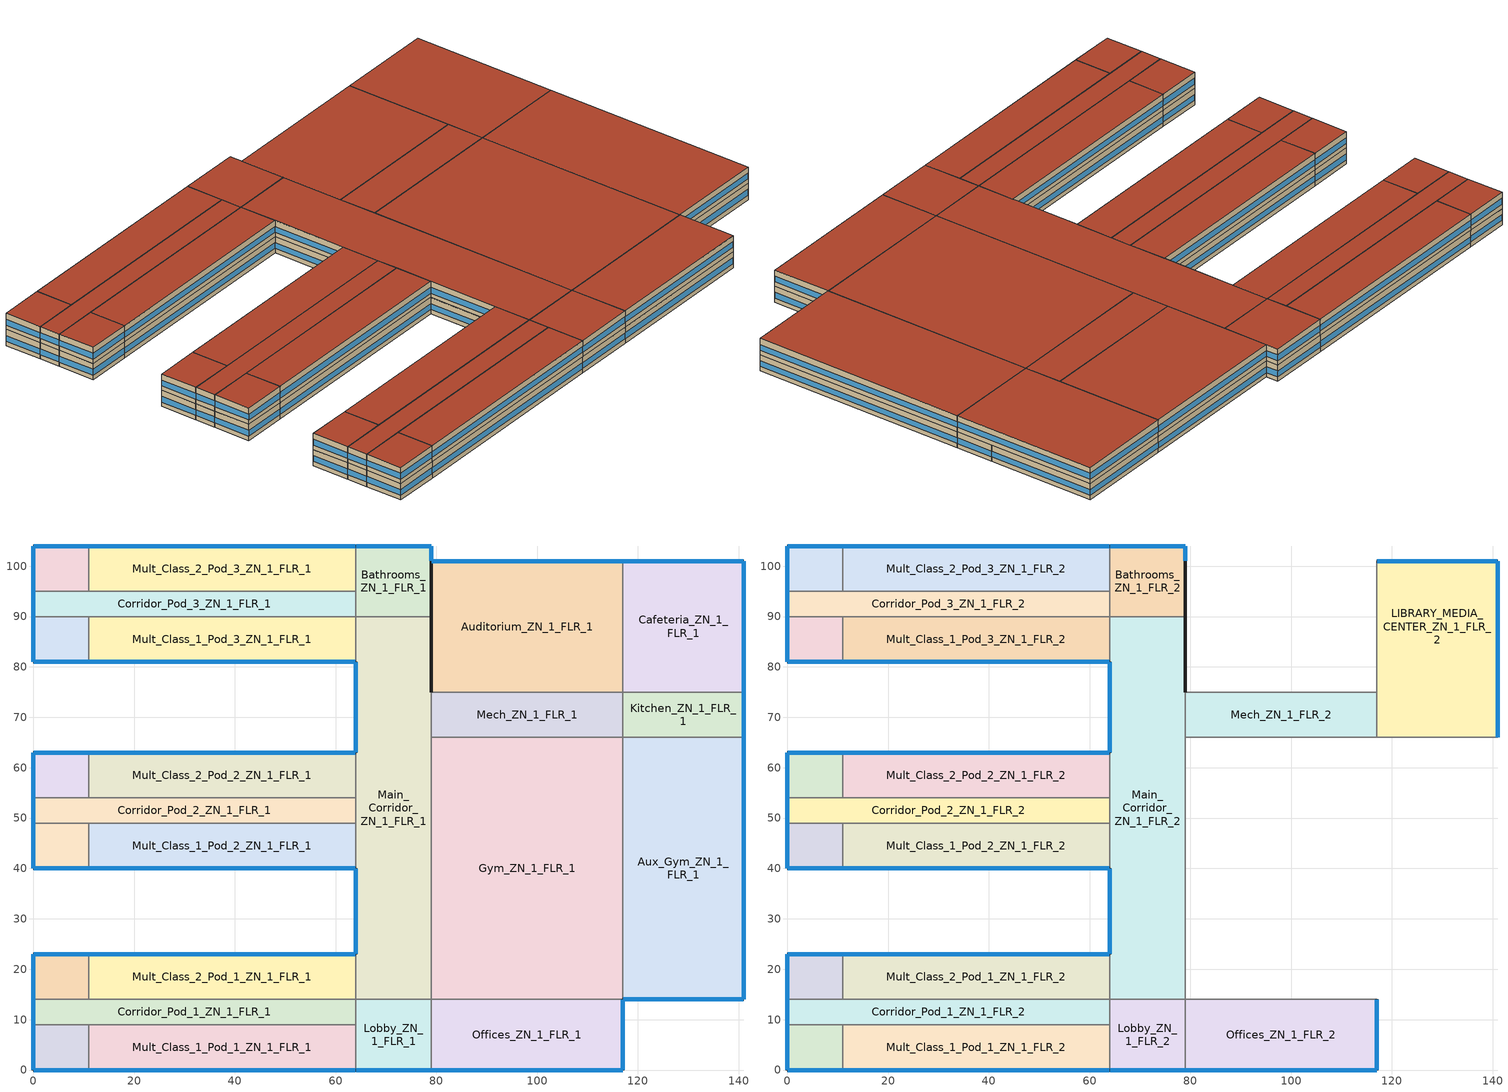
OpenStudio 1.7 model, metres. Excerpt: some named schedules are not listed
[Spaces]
Corridor_Pod_1_ZN_1_FLR_1
 floor ground: 64,14 64,9 0,9 0,14 z0
 wall outside: 0,14 0,9 z0:4
 wall to Mult_Class_2_Pod_1_ZN_1_FLR_1: 64,14 11,14 z0:4
 wall to Corner_Class_2_Pod_1_ZN_1_FLR_1: 11,14 0,14 z0:4
 wall to Mult_Class_1_Pod_1_ZN_1_FLR_1: 11,9 64,9 z0:4
 wall to Corner_Class_1_Pod_1_ZN_1_FLR_1: 0,9 11,9 z0:4
 wall to Lobby_ZN_1_FLR_1: 64,9 64,14 z0:4
 window: 0,13.95 0,9.05 z1.1:2.53
Mult_Class_1_Pod_2_ZN_1_FLR_1
 floor ground: 64,49 64,40 11,40 11,49 z0
 wall outside: 11,40 64,40 z0:4
 wall to Main_Corridor_ZN_1_FLR_1: 64,40 64,49 z0:4
 wall to Corner_Class_1_Pod_2_ZN_1_FLR_1: 11,49 11,40 z0:4
 wall to Corridor_Pod_2_ZN_1_FLR_1: 64,49 11,49 z0:4
 window: 11.05,40 63.95,40 z1.1:2.5
Corner_Class_2_Pod_3_ZN_1_FLR_1
 floor ground: 11,104 11,95 0,95 0,104 z0
 wall outside: 11,104 0,104 0,95 z0:4
 wall to Corridor_Pod_3_ZN_1_FLR_1: 0,95 11,95 z0:4
 wall to Mult_Class_2_Pod_3_ZN_1_FLR_1: 11,95 11,104 z0:4
 window: 0,103.95 0,95.05 z1.1:2.52; 10.95,104 0.05,104 z1.1:2.51
Corner_Class_2_Pod_2_ZN_1_FLR_1
 floor ground: 11,63 11,54 0,54 0,63 z0
 wall outside: 11,63 0,63 0,54 z0:4
 wall to Corridor_Pod_2_ZN_1_FLR_1: 0,54 11,54 z0:4
 wall to Mult_Class_2_Pod_2_ZN_1_FLR_1: 11,54 11,63 z0:4
 window: 10.95,63 0.05,63 z1.1:2.51; 0,62.95 0,54.05 z1.1:2.52
Mult_Class_1_Pod_3_ZN_1_FLR_1
 floor ground: 64,90 64,81 11,81 11,90 z0
 wall outside: 11,81 64,81 z0:4
 wall to Corridor_Pod_3_ZN_1_FLR_1: 64,90 11,90 z0:4
 wall to Main_Corridor_ZN_1_FLR_1: 64,81 64,90 z0:4
 wall to Corner_Class_1_Pod_3_ZN_1_FLR_1: 11,90 11,81 z0:4
 window: 11.05,81 63.95,81 z1.1:2.5
Lobby_ZN_1_FLR_1
 floor ground: 79,14 79,0 64,0 64,14 z0
 wall outside: 64,0 79,0 z0:4
 wall to Main_Corridor_ZN_1_FLR_1: 79,14 64,14 z0:4
 wall to Offices_ZN_1_FLR_1: 79,0 79,14 z0:4
 wall to Mult_Class_1_Pod_1_ZN_1_FLR_1: 64,9 64,0 z0:4
 window: 64.05,0 78.95,0 z1.1:2.51
Mult_Class_2_Pod_2_ZN_1_FLR_1
 floor ground: 64,63 64,54 11,54 11,63 z0
 wall outside: 64,63 11,63 z0:4
 wall to Corridor_Pod_2_ZN_1_FLR_1: 11,54 64,54 z0:4
 wall to Main_Corridor_ZN_1_FLR_1: 64,54 64,63 z0:4
 window: 63.95,63 11.05,63 z1.1:2.5
Corner_Class_2_Pod_1_ZN_1_FLR_1
 floor ground: 11,23 11,14 0,14 0,23 z0
 wall outside: 11,23 0,23 0,14 z0:4
 wall to Mult_Class_2_Pod_1_ZN_1_FLR_1: 11,14 11,23 z0:4
 window: 10.95,23 0.05,23 z1.1:2.51; 0,22.95 0,14.05 z1.1:2.52
Mech_ZN_1_FLR_1
 floor ground: 117,75 117,66 79,66 79,75 z0
 wall to Gym_ZN_1_FLR_1: 79,66 117,66 z0:4
 wall to Main_Corridor_ZN_1_FLR_1: 79,75 79,66 z0:4
 wall to Auditorium_ZN_1_FLR_1: 117,75 79,75 z0:4
 wall to Kitchen_ZN_1_FLR_1: 117,66 117,75 z0:4
Corner_Class_1_Pod_2_ZN_1_FLR_1
 floor ground: 11,49 11,40 0,40 0,49 z0
 wall outside: 0,49 0,40 11,40 z0:4
 wall to Corridor_Pod_2_ZN_1_FLR_1: 11,49 0,49 z0:4
 window: 0,48.95 0,40.05 z1.1:2.52; 0.05,40 10.95,40 z1.1:2.51
Bathrooms_ZN_1_FLR_1
 floor ground: 79,104 79,90 64,90 64,104 z0
 wall outside: 79,90 79,101 79,104 64,104 z0:4
 wall to Mult_Class_2_Pod_3_ZN_1_FLR_1: 64,104 64,95 z0:4
 wall to Corridor_Pod_3_ZN_1_FLR_1: 64,95 64,90 z0:4
 wall to Main_Corridor_ZN_1_FLR_1: 64,90 79,90 z0:4
 window: 79,101.05 79,103.95 z1.1:2.55; 78.95,104 64.05,104 z1.1:2.51
Aux_Gym_ZN_1_FLR_1
 floor ground: 141,66 141,14 117,14 117,66 z0
 wall outside: 117,14 141,14 141,66 z0:4; 117,14 141,14 141,66 z4:8
 wall to Kitchen_ZN_1_FLR_1: 141,66 117,66 z0:4
 wall to Gym_ZN_1_FLR_1: 117,66 117,14 z0:4; 117,66 117,14 z4:8
 wall to LIBRARY_MEDIA_CENTER_ZN_1_FLR_2: 141,66 117,66 z4:8
 window: 117.05,14 140.95,14 z1.1:2.51; 141,14.05 141,65.95 z5.1:6.5; 117.05,14 140.95,14 z5.1:6.51; 141,14.05 141,65.95 z1.1:2.5
 roof outside: 141,14 141,66 117,66 117,14 z8
Gym_ZN_1_FLR_1
 floor ground: 117,66 117,14 79,14 79,66 z0
 wall to Main_Corridor_ZN_1_FLR_2: 79,66 79,14 z4:8
 wall to Main_Corridor_ZN_1_FLR_1: 79,66 79,14 z0:4
 wall to Offices_ZN_1_FLR_1: 79,14 117,14 z0:4
 wall to Mech_ZN_1_FLR_2: 117,66 79,66 z4:8
 wall to Offices_ZN_1_FLR_2: 79,14 117,14 z4:8
 roof outside: 117,14 117,66 79,66 79,14 z8
Offices_ZN_1_FLR_1
 floor ground: 117,14 117,0 79,0 79,14 z0
 wall outside: 79,0 117,0 117,14 z0:4
 window: 117,0.05 117,13.95 z1.1:2.51; 79.05,0 116.95,0 z1.1:2.5
Mult_Class_2_Pod_3_ZN_1_FLR_1
 floor ground: 64,104 64,95 11,95 11,104 z0
 wall outside: 64,104 11,104 z0:4
 wall to Corridor_Pod_3_ZN_1_FLR_1: 11,95 64,95 z0:4
 window: 63.95,104 11.05,104 z1.1:2.5
Corridor_Pod_3_ZN_1_FLR_1
 floor ground: 64,95 64,90 0,90 0,95 z0
 wall outside: 0,95 0,90 z0:4
 wall to Corner_Class_1_Pod_3_ZN_1_FLR_1: 0,90 11,90 z0:4
 window: 0,94.95 0,90.05 z1.1:2.53
Main_Corridor_ZN_1_FLR_1
 floor ground: 79,90 79,14 64,14 64,90 z0
 wall outside: 79,75 79,90 / 64,81 64,63 / 64,40 64,23 z0:4
 wall to Mult_Class_2_Pod_1_ZN_1_FLR_1: 64,23 64,14 z0:4
 wall to Corridor_Pod_2_ZN_1_FLR_1: 64,54 64,49 z0:4
 window: 64,80.95 64,63.05 / 64,39.95 64,23.05 z1.1:2.51
Auditorium_ZN_1_FLR_1
 floor ground: 117,101 117,75 79,75 79,101 z0
 wall outside: 117,101 79,101 79,75 z4:8; 117,101 79,101 79,75 z0:4
 wall to LIBRARY_MEDIA_CENTER_ZN_1_FLR_2: 117,75 117,101 z4:8
 wall to Cafeteria_ZN_1_FLR_1: 117,75 117,101 z0:4
 wall to Mech_ZN_1_FLR_2: 79,75 117,75 z4:8
 window: 116.95,101 79.05,101 z5.1:6.5; 116.95,101 79.05,101 z1.1:2.5
 roof outside: 117,75 117,101 79,101 79,75 z8
Corner_Class_1_Pod_1_ZN_1_FLR_1
 floor ground: 11,9 11,0 0,0 0,9 z0
 wall outside: 0,9 0,0 11,0 z0:4
 wall to Mult_Class_1_Pod_1_ZN_1_FLR_1: 11,0 11,9 z0:4
 window: 0,8.95 0,0.05 z1.1:2.52; 0.05,0 10.95,0 z1.1:2.51
Corridor_Pod_2_ZN_1_FLR_1
 floor ground: 64,54 64,49 0,49 0,54 z0
 wall outside: 0,54 0,49 z0:4
 window: 0,53.95 0,49.05 z1.1:2.53
Kitchen_ZN_1_FLR_1
 floor ground: 141,75 141,66 117,66 117,75 z0
 wall outside: 141,66 141,75 z0:4
 wall to Cafeteria_ZN_1_FLR_1: 141,75 117,75 z0:4
 window: 141,66.05 141,74.95 z1.1:2.52
Corner_Class_1_Pod_3_ZN_1_FLR_1
 floor ground: 11,90 11,81 0,81 0,90 z0
 wall outside: 0,90 0,81 11,81 z0:4
 window: 0.05,81 10.95,81 z1.1:2.51; 0,89.95 0,81.05 z1.1:2.52
Mult_Class_1_Pod_1_ZN_1_FLR_1
 floor ground: 64,9 64,0 11,0 11,9 z0
 wall outside: 11,0 64,0 z0:4
 window: 11.05,0 63.95,0 z1.1:2.5
Cafeteria_ZN_1_FLR_1
 floor ground: 141,101 141,75 117,75 117,101 z0
 wall outside: 141,75 141,101 117,101 z0:4
 window: 141,75.05 141,100.95 / 140.95,101 117.05,101 z1.1:2.51
Mult_Class_2_Pod_1_ZN_1_FLR_1
 floor ground: 64,23 64,14 11,14 11,23 z0
 wall outside: 64,23 11,23 z0:4
 window: 63.95,23 11.05,23 z1.1:2.5
Corridor_Pod_1_ZN_1_FLR_2
 floor to Corridor_Pod_1_ZN_1_FLR_1: 64,14 64,9 0,9 0,14 z4
 wall outside: 0,14 0,9 z4:8
 wall to Corner_Class_1_Pod_1_ZN_1_FLR_2: 0,9 11,9 z4:8
 wall to Lobby_ZN_1_FLR_2: 64,9 64,14 z4:8
 wall to Mult_Class_2_Pod_1_ZN_1_FLR_2: 64,14 11,14 z4:8
 wall to Mult_Class_1_Pod_1_ZN_1_FLR_2: 11,9 64,9 z4:8
 wall to Corner_Class_2_Pod_1_ZN_1_FLR_2: 11,14 0,14 z4:8
 window: 0,13.95 0,9.05 z5.1:6.53
 roof outside: 64,9 64,14 0,14 0,9 z8
Mult_Class_1_Pod_2_ZN_1_FLR_2
 floor to Mult_Class_1_Pod_2_ZN_1_FLR_1: 64,49 64,40 11,40 11,49 z4
 wall outside: 11,40 64,40 z4:8
 wall to Corridor_Pod_2_ZN_1_FLR_2: 64,49 11,49 z4:8
 wall to Main_Corridor_ZN_1_FLR_2: 64,40 64,49 z4:8
 wall to Corner_Class_1_Pod_2_ZN_1_FLR_2: 11,49 11,40 z4:8
 window: 11.05,40 63.95,40 z5.1:6.5
 roof outside: 64,40 64,49 11,49 11,40 z8
Mult_Class_1_Pod_3_ZN_1_FLR_2
 floor to Mult_Class_1_Pod_3_ZN_1_FLR_1: 64,90 64,81 11,81 11,90 z4
 wall outside: 11,81 64,81 z4:8
 wall to Corner_Class_1_Pod_3_ZN_1_FLR_2: 11,90 11,81 z4:8
 wall to Corridor_Pod_3_ZN_1_FLR_2: 64,90 11,90 z4:8
 wall to Main_Corridor_ZN_1_FLR_2: 64,81 64,90 z4:8
 window: 11.05,81 63.95,81 z5.1:6.5
 roof outside: 64,81 64,90 11,90 11,81 z8
Corner_Class_2_Pod_1_ZN_1_FLR_2
 floor to Corner_Class_2_Pod_1_ZN_1_FLR_1: 11,23 11,14 0,14 0,23 z4
 wall outside: 11,23 0,23 0,14 z4:8
 wall to Mult_Class_2_Pod_1_ZN_1_FLR_2: 11,14 11,23 z4:8
 window: 10.95,23 0.05,23 z5.1:6.51; 0,22.95 0,14.05 z5.1:6.52
 roof outside: 11,14 11,23 0,23 0,14 z8
Mult_Class_1_Pod_1_ZN_1_FLR_2
 floor to Mult_Class_1_Pod_1_ZN_1_FLR_1: 64,9 64,0 11,0 11,9 z4
 wall outside: 11,0 64,0 z4:8
 wall to Corner_Class_1_Pod_1_ZN_1_FLR_2: 11,9 11,0 z4:8
 wall to Lobby_ZN_1_FLR_2: 64,0 64,9 z4:8
 window: 11.05,0 63.95,0 z5.1:6.5
 roof outside: 64,0 64,9 11,9 11,0 z8
Corner_Class_2_Pod_2_ZN_1_FLR_2
 floor to Corner_Class_2_Pod_2_ZN_1_FLR_1: 11,63 11,54 0,54 0,63 z4
 wall outside: 11,63 0,63 0,54 z4:8
 wall to Mult_Class_2_Pod_2_ZN_1_FLR_2: 11,54 11,63 z4:8
 wall to Corridor_Pod_2_ZN_1_FLR_2: 0,54 11,54 z4:8
 window: 0,62.95 0,54.05 z5.1:6.52; 10.95,63 0.05,63 z5.1:6.51
 roof outside: 11,54 11,63 0,63 0,54 z8
Mult_Class_2_Pod_3_ZN_1_FLR_2
 floor to Mult_Class_2_Pod_3_ZN_1_FLR_1: 64,104 64,95 11,95 11,104 z4
 wall outside: 64,104 11,104 z4:8
 wall to Bathrooms_ZN_1_FLR_2: 64,95 64,104 z4:8
 wall to Corner_Class_2_Pod_3_ZN_1_FLR_2: 11,104 11,95 z4:8
 wall to Corridor_Pod_3_ZN_1_FLR_2: 11,95 64,95 z4:8
 window: 63.95,104 11.05,104 z5.1:6.5
 roof outside: 64,95 64,104 11,104 11,95 z8
Mult_Class_2_Pod_2_ZN_1_FLR_2
 floor to Mult_Class_2_Pod_2_ZN_1_FLR_1: 64,63 64,54 11,54 11,63 z4
 wall outside: 64,63 11,63 z4:8
 wall to Main_Corridor_ZN_1_FLR_2: 64,54 64,63 z4:8
 wall to Corridor_Pod_2_ZN_1_FLR_2: 11,54 64,54 z4:8
 window: 63.95,63 11.05,63 z5.1:6.5
 roof outside: 64,54 64,63 11,63 11,54 z8
Lobby_ZN_1_FLR_2
 floor to Lobby_ZN_1_FLR_1: 79,14 79,0 64,0 64,14 z4
 wall outside: 64,0 79,0 z4:8
 wall to Offices_ZN_1_FLR_2: 79,0 79,14 z4:8
 wall to Main_Corridor_ZN_1_FLR_2: 79,14 64,14 z4:8
 window: 64.05,0 78.95,0 z5.1:6.51
 roof outside: 79,0 79,14 64,14 64,0 z8
Corridor_Pod_2_ZN_1_FLR_2
 floor to Corridor_Pod_2_ZN_1_FLR_1: 64,54 64,49 0,49 0,54 z4
 wall outside: 0,54 0,49 z4:8
 wall to Main_Corridor_ZN_1_FLR_2: 64,49 64,54 z4:8
 wall to Corner_Class_1_Pod_2_ZN_1_FLR_2: 0,49 11,49 z4:8
 window: 0,53.95 0,49.05 z5.1:6.53
 roof outside: 64,49 64,54 0,54 0,49 z8
Mech_ZN_1_FLR_2
 floor to Mech_ZN_1_FLR_1: 117,75 117,66 79,66 79,75 z4
 wall to LIBRARY_MEDIA_CENTER_ZN_1_FLR_2: 117,66 117,75 z4:8
 wall to Main_Corridor_ZN_1_FLR_2: 79,75 79,66 z4:8
 roof outside: 117,66 117,75 79,75 79,66 z8
Mult_Class_2_Pod_1_ZN_1_FLR_2
 floor to Mult_Class_2_Pod_1_ZN_1_FLR_1: 64,23 64,14 11,14 11,23 z4
 wall outside: 64,23 11,23 z4:8
 wall to Main_Corridor_ZN_1_FLR_2: 64,14 64,23 z4:8
 window: 63.95,23 11.05,23 z5.1:6.5
 roof outside: 64,14 64,23 11,23 11,14 z8
Bathrooms_ZN_1_FLR_2
 floor to Bathrooms_ZN_1_FLR_1: 79,104 79,90 64,90 64,104 z4
 wall outside: 79,90 79,101 79,104 64,104 z4:8
 wall to Main_Corridor_ZN_1_FLR_2: 64,90 79,90 z4:8
 wall to Corridor_Pod_3_ZN_1_FLR_2: 64,95 64,90 z4:8
 window: 79,101.05 79,103.95 z5.1:6.55; 78.95,104 64.05,104 z5.1:6.51
 roof outside: 79,90 79,104 64,104 64,90 z8
Corner_Class_1_Pod_2_ZN_1_FLR_2
 floor to Corner_Class_1_Pod_2_ZN_1_FLR_1: 11,49 11,40 0,40 0,49 z4
 wall outside: 0,49 0,40 11,40 z4:8
 window: 0.05,40 10.95,40 z5.1:6.51; 0,48.95 0,40.05 z5.1:6.52
 roof outside: 11,40 11,49 0,49 0,40 z8
Corridor_Pod_3_ZN_1_FLR_2
 floor to Corridor_Pod_3_ZN_1_FLR_1: 64,95 64,90 0,90 0,95 z4
 wall outside: 0,95 0,90 z4:8
 wall to Corner_Class_1_Pod_3_ZN_1_FLR_2: 0,90 11,90 z4:8
 wall to Corner_Class_2_Pod_3_ZN_1_FLR_2: 11,95 0,95 z4:8
 window: 0,94.95 0,90.05 z5.1:6.53
 roof outside: 64,90 64,95 0,95 0,90 z8
Corner_Class_1_Pod_1_ZN_1_FLR_2
 floor to Corner_Class_1_Pod_1_ZN_1_FLR_1: 11,9 11,0 0,0 0,9 z4
 wall outside: 0,9 0,0 11,0 z4:8
 window: 0.05,0 10.95,0 z5.1:6.51; 0,8.95 0,0.05 z5.1:6.52
 roof outside: 11,0 11,9 0,9 0,0 z8
Corner_Class_2_Pod_3_ZN_1_FLR_2
 floor to Corner_Class_2_Pod_3_ZN_1_FLR_1: 11,104 11,95 0,95 0,104 z4
 wall outside: 11,104 0,104 0,95 z4:8
 window: 0,103.95 0,95.05 z5.1:6.52; 10.95,104 0.05,104 z5.1:6.51
 roof outside: 11,95 11,104 0,104 0,95 z8
Corner_Class_1_Pod_3_ZN_1_FLR_2
 floor to Corner_Class_1_Pod_3_ZN_1_FLR_1: 11,90 11,81 0,81 0,90 z4
 wall outside: 0,90 0,81 11,81 z4:8
 window: 0,89.95 0,81.05 z5.1:6.52; 0.05,81 10.95,81 z5.1:6.51
 roof outside: 11,81 11,90 0,90 0,81 z8
Offices_ZN_1_FLR_2
 floor to Offices_ZN_1_FLR_1: 117,14 117,0 79,0 79,14 z4
 wall outside: 79,0 117,0 117,14 z4:8
 window: 117,0.05 117,13.95 z5.1:6.51; 79.05,0 116.95,0 z5.1:6.5
 roof outside: 117,0 117,14 79,14 79,0 z8
LIBRARY_MEDIA_CENTER_ZN_1_FLR_2
 floor to Cafeteria_ZN_1_FLR_1: 141,101 141,75 117,75 117,101 z4
 floor to Kitchen_ZN_1_FLR_1: 141,75 141,66 117,66 117,75 z4
 wall outside: 141,66 141,101 117,101 z4:8
 window: 140.95,101 117.05,101 z5.1:6.51; 141,66.05 141,100.95 z5.1:6.52
 roof outside: 141,66 141,101 117,101 117,66 z8
Main_Corridor_ZN_1_FLR_2
 floor to Main_Corridor_ZN_1_FLR_1: 79,90 79,14 64,14 64,90 z4
 wall outside: 79,75 79,90 / 64,81 64,63 / 64,40 64,23 z4:8
 window: 64,80.95 64,63.05 / 64,39.95 64,23.05 z5.1:6.51
 roof outside: 79,14 79,90 64,90 64,14 z8
[Building]
Building 1: Space Type=DOE Ref 2004 - SecSchl - Classroom; Default Construction Set=DOE Ref 2004 - CZ5-6 - SecSchl - temp ceiling/floor copy; Standards Building Type=SecondarySchool
[ClimateZones]
Climate Zone Institution Name 1=ASHRAE; Climate Zone Document Name 1=ANSI/ASHRAE Standard 169; Climate Zone Document Year 1=2006; Climate Zone Value 1=5B; Climate Zone Institution Name 2=CEC; Climate Zone Document Name 2=California Climate Zone Descriptions; Climate Zone Document Year 2=1995
[Material:NoMass]
CP02 CARPET PAD: Roughness=Smooth; Thermal Resistance {m2-K/W}=0.1; Thermal Absorptance=0.9; Solar Absorptance=0.8; Visible Absorptance=0.8
[Material:AirGap]
F04 Wall air space resistance: Thermal Resistance {m2-K/W}=0.15
[WindowMaterial:Glazing]
Clear 3mm: Optical Data Type=SpectralAverage; Thickness {m}=0.003; Solar Transmittance at Normal Incidence=0.837; Front Side Solar Reflectance at Normal Incidence=0.075; Back Side Solar Reflectance at Normal Incidence=0; Visible Transmittance at Normal Incidence=0.898; Front Side Visible Reflectance at Normal Incidence=0.081; Back Side Visible Reflectance at Normal Incidence=0; Infrared Transmittance at Normal Incidence=0; Front Side Infrared Hemispherical Emissivity=0.84; Back Side Infrared Hemispherical Emissivity=0.84; Conductivity {W/m-K}=0.9; Dirt Correction Factor for Solar and Visible Transmittance=1; Solar Diffusing=No
[WindowMaterial:SimpleGlazingSystem]
Fixed Window 3.24/0.39/0.31: U-Factor {W/m2-K}=3.23646; Solar Heat Gain Coefficient=0.39; Visible Transmittance=0.31
[DefaultConstructionSet]
DOE Ref 2004 - CZ5-6 - SecSchl - temp ceiling/floor copy: Default Exterior Surface Constructions=Default Surface Constructions 1; Default Interior Surface Constructions=Default Surface Constructions 2; Default Ground Contact Surface Constructions=Default Surface Constructions 3; Default Exterior SubSurface Constructions=Default Sub Surface Constructions 1; Default Interior SubSurface Constructions=Default Sub Surface Constructions 2; Interior Partition Construction=Interior Partition
[DefaultSurfaceConstructions]
Name | Floor Construction | Wall Construction | Roof Ceiling Construction
Default Surface Constructions 1 | ExtSlabCarpet 4in ClimateZone 1-8 | ASHRAE 90.1-2004 ExtWall SteelFrame ClimateZone 5-6 | ASHRAE 90.1-2004 ExtRoof IEAD ClimateZone 5-6
Default Surface Constructions 2 | Temp Concrete Ceiling Floor | Interior Wall | Temp Concrete Ceiling Floor
Default Surface Constructions 3 | ExtSlabCarpet 4in ClimateZone 1-8 | ExtSlabCarpet 4in ClimateZone 1-8 | ExtSlabCarpet 4in ClimateZone 1-8
[Construction]
ExtSlabCarpet 4in ClimateZone 1-8: MAT-CC05 4 HW CONCRETE, CP02 CARPET PAD
ASHRAE 90.1-2004 ExtWall SteelFrame ClimateZone 5-6: Wood Siding, Steel Frame NonRes Wall Insulation-2.10, 1/2IN Gypsum
ASHRAE 90.1-2004 ExtRoof IEAD ClimateZone 5-6: Roof Membrane, IEAD NonRes Roof Insulation-2.85, Metal Decking
Interior Wall: G01a 19mm gypsum board, F04 Wall air space resistance, G01a 19mm gypsum board
ASHRAE 90.1-2004 ExtWindow ClimateZone 4-6: Fixed Window 3.24/0.39/0.31
Exterior Door: F08 Metal surface, I01 25mm insulation board
Interior Window: Clear 3mm
Interior Door; Interior Partition: G05 25mm wood
Temp Concrete Ceiling Floor: M11 100mm lightweight concrete
[Material] Thermal Absorptance=0.9
Name | Roughness | Thickness {m} | Conductivity {W/m-K} | Density {kg/m3} | Specific Heat {J/kg-K} | Solar Absorptance | Visible Absorptance
MAT-CC05 4 HW CONCRETE | Rough | 0.1016 | 1.311 | 2240 | 836.8 | 0.85 | 0.85
Wood Siding | MediumSmooth | 0.01 | 0.11 | 544.62 | 1210 | 0.78 | 0.78
Steel Frame NonRes Wall Insulation-2.10 | MediumRough | 0.0870565 | 0.049 | 265 | 836.8 | 0.7 | 0.7
1/2IN Gypsum | Smooth | 0.0127 | 0.16 | 784.9 | 830 | 0.4 | 0.4
Roof Membrane | VeryRough | 0.0095 | 0.16 | 1121.29 | 1460 | 0.7 | 0.7
IEAD NonRes Roof Insulation-2.85 | MediumRough | 0.127339 | 0.049 | 265 | 836.8 | 0.7 | 0.7
Metal Decking | MediumSmooth | 0.0015 | 45.006 | 7680 | 418.4 | 0.6 | 0.6
M11 100mm lightweight concrete | MediumRough | 0.1016 | 0.53 | 1280 | 840 | 0.5 | 0.5
G01a 19mm gypsum board | MediumSmooth | 0.019 | 0.16 | 800 | 1090 | 0.4 | 0.4
F08 Metal surface | Smooth | 0.0008 | 45.28 | 7824 | 500 | 0.7 | 0.7
I01 25mm insulation board | MediumRough | 0.0254 | 0.03 | 43 | 1210 | 0.6 | 0.6
G05 25mm wood | MediumSmooth | 0.0254 | 0.15 | 608 | 1630 | 0.5 | 0.5
[DefaultSubSurfaceConstructions]
Name | Fixed Window Construction | Operable Window Construction | Door Construction | Tubular Daylight Dome Construction | Tubular Daylight Diffuser Construction
Default Sub Surface Constructions 1 | ASHRAE 90.1-2004 ExtWindow ClimateZone 4-6 | ASHRAE 90.1-2004 ExtWindow ClimateZone 4-6 | Exterior Door | Interior Window | Interior Window
Default Sub Surface Constructions 2 | Interior Window | Interior Window | Interior Door
[Space] Part of Total Floor Area=Yes
Name | Space Type | Building Story | Thermal Zone
Corridor_Pod_1_ZN_1_FLR_2 | DOE Ref 2004 - SecSchl - Corridor | Building Story 2 | Thermal Zone 3
Mult_Class_1_Pod_2_ZN_1_FLR_2 |  | Building Story 2 | Thermal Zone 43
Corridor_Pod_1_ZN_1_FLR_1 | DOE Ref 2004 - SecSchl - Corridor | Building Story 1 | Thermal Zone 2
Mult_Class_1_Pod_3_ZN_1_FLR_2 |  | Building Story 2 | Thermal Zone 10
Corner_Class_2_Pod_1_ZN_1_FLR_2 |  | Building Story 2 | Thermal Zone 42
Mult_Class_1_Pod_2_ZN_1_FLR_1 |  | Building Story 1 | Thermal Zone 41
Corner_Class_2_Pod_3_ZN_1_FLR_1 |  | Building Story 1 | Thermal Zone 17
Corner_Class_2_Pod_2_ZN_1_FLR_1 |  | Building Story 1 | Thermal Zone 37
Mult_Class_1_Pod_3_ZN_1_FLR_1 |  | Building Story 1 | Thermal Zone 21
Lobby_ZN_1_FLR_1 | DOE Ref 2004 - SecSchl - Lobby | Building Story 1 | Thermal Zone 22
Mult_Class_1_Pod_1_ZN_1_FLR_2 |  | Building Story 2 | Thermal Zone 33
Corner_Class_2_Pod_2_ZN_1_FLR_2 |  | Building Story 2 | Thermal Zone 39
Mult_Class_2_Pod_2_ZN_1_FLR_1 |  | Building Story 1 | Thermal Zone 24
Corner_Class_2_Pod_1_ZN_1_FLR_1 |  | Building Story 1 | Thermal Zone 14
Mech_ZN_1_FLR_1 | DOE Ref 2004 - SecSchl - Mechanical | Building Story 1 | Thermal Zone 25
Mult_Class_2_Pod_3_ZN_1_FLR_2 |  | Building Story 2 | Thermal Zone 40
Mult_Class_2_Pod_2_ZN_1_FLR_2 |  | Building Story 2 | Thermal Zone 6
Corner_Class_1_Pod_2_ZN_1_FLR_1 |  | Building Story 1 | Thermal Zone 15
Bathrooms_ZN_1_FLR_1 | DOE Ref 2004 - SecSchl - Restroom | Building Story 1 | Thermal Zone 11
Aux_Gym_ZN_1_FLR_1 | DOE Ref 2004 - SecSchl - Gym | Building Story 1 | Thermal Zone 4
Lobby_ZN_1_FLR_2 | DOE Ref 2004 - SecSchl - Lobby | Building Story 2 | Thermal Zone 30
Gym_ZN_1_FLR_1 | DOE Ref 2004 - SecSchl - Gym | Building Story 1 | Thermal Zone 5
Offices_ZN_1_FLR_1 | DOE Ref 2004 - SecSchl - Office | Building Story 1 | Thermal Zone 8
Mult_Class_2_Pod_3_ZN_1_FLR_1 |  | Building Story 1 | Thermal Zone 16
Corridor_Pod_3_ZN_1_FLR_1 | DOE Ref 2004 - SecSchl - Corridor | Building Story 1 | Thermal Zone 35
Main_Corridor_ZN_1_FLR_1 | DOE Ref 2004 - SecSchl - Corridor | Building Story 1 | Thermal Zone 27
Auditorium_ZN_1_FLR_1 | DOE Ref 2004 - SecSchl - Auditorium | Building Story 1 | Thermal Zone 19
Corner_Class_1_Pod_1_ZN_1_FLR_1 |  | Building Story 1 | Thermal Zone 46
Corridor_Pod_2_ZN_1_FLR_2 | DOE Ref 2004 - SecSchl - Corridor | Building Story 2 | Thermal Zone 45
Mech_ZN_1_FLR_2 | DOE Ref 2004 - SecSchl - Mechanical | Building Story 2 | Thermal Zone 9
Mult_Class_2_Pod_1_ZN_1_FLR_2 |  | Building Story 2 | Thermal Zone 31
Bathrooms_ZN_1_FLR_2 | DOE Ref 2004 - SecSchl - Restroom | Building Story 2 | Thermal Zone 23
Corner_Class_1_Pod_2_ZN_1_FLR_2 |  | Building Story 2 | Thermal Zone 18
Corridor_Pod_3_ZN_1_FLR_2 | DOE Ref 2004 - SecSchl - Corridor | Building Story 2 | Thermal Zone 44
Corridor_Pod_2_ZN_1_FLR_1 | DOE Ref 2004 - SecSchl - Corridor | Building Story 1 | Thermal Zone 26
Kitchen_ZN_1_FLR_1 | DOE Ref 2004 - SecSchl - Kitchen | Building Story 1 | Thermal Zone 38
Corner_Class_1_Pod_3_ZN_1_FLR_1 |  | Building Story 1 | Thermal Zone 34
Corner_Class_1_Pod_1_ZN_1_FLR_2 |  | Building Story 2 | Thermal Zone 7
Corner_Class_2_Pod_3_ZN_1_FLR_2 |  | Building Story 2 | Thermal Zone 32
Mult_Class_1_Pod_1_ZN_1_FLR_1 |  | Building Story 1 | Thermal Zone 12
Cafeteria_ZN_1_FLR_1 | DOE Ref 2004 - SecSchl - Cafeteria | Building Story 1 | Thermal Zone 29
Corner_Class_1_Pod_3_ZN_1_FLR_2 |  | Building Story 2 | Thermal Zone 1
Offices_ZN_1_FLR_2 | DOE Ref 2004 - SecSchl - Office | Building Story 2 | Thermal Zone 36
LIBRARY_MEDIA_CENTER_ZN_1_FLR_2 | DOE Ref 2004 - SecSchl - Library | Building Story 2 | Thermal Zone 20
Mult_Class_2_Pod_1_ZN_1_FLR_1 |  | Building Story 1 | Thermal Zone 13
Main_Corridor_ZN_1_FLR_2 | DOE Ref 2004 - SecSchl - Corridor | Building Story 2 | Thermal Zone 28
[ThermalZone] Use Ideal Air Loads=No
Thermal Zone 1; Thermal Zone 2; Thermal Zone 3; Thermal Zone 4; Thermal Zone 5; Thermal Zone 6; Thermal Zone 7; Thermal Zone 8; Thermal Zone 9; Thermal Zone 10; Thermal Zone 11; Thermal Zone 12; Thermal Zone 13; Thermal Zone 14; Thermal Zone 15; Thermal Zone 16; Thermal Zone 17; Thermal Zone 18; Thermal Zone 19; Thermal Zone 20; Thermal Zone 21; Thermal Zone 22; Thermal Zone 23; Thermal Zone 24; Thermal Zone 25; Thermal Zone 26; Thermal Zone 27; Thermal Zone 28; Thermal Zone 29; Thermal Zone 30; Thermal Zone 31; Thermal Zone 32; Thermal Zone 33; Thermal Zone 34; Thermal Zone 35; Thermal Zone 36; Thermal Zone 37; Thermal Zone 38; Thermal Zone 39; Thermal Zone 40; Thermal Zone 41; Thermal Zone 42; Thermal Zone 43; Thermal Zone 44; Thermal Zone 45; Thermal Zone 46
[Sizing:Zone] Zone Cooling Design Supply Air Temperature {C}=14; Zone Heating Design Supply Air Temperature {C}=40; Zone Cooling Design Supply Air Humidity Ratio {kg-H2O/kg-air}=0.0085; Zone Heating Design Supply Air Humidity Ratio {kg-H2O/kg-air}=0.008; Cooling Design Air Flow Method=DesignDay; Heating Design Air Flow Method=DesignDay
Thermal Zone 1; Thermal Zone 2; Thermal Zone 3; Thermal Zone 4; Thermal Zone 5; Thermal Zone 6; Thermal Zone 7; Thermal Zone 8; Thermal Zone 9; Thermal Zone 10; Thermal Zone 11; Thermal Zone 12; Thermal Zone 13; Thermal Zone 14; Thermal Zone 15; Thermal Zone 16; Thermal Zone 17; Thermal Zone 18; Thermal Zone 19; Thermal Zone 20; Thermal Zone 21; Thermal Zone 22; Thermal Zone 23; Thermal Zone 24; Thermal Zone 25; Thermal Zone 26; Thermal Zone 27; Thermal Zone 28; Thermal Zone 29; Thermal Zone 30; Thermal Zone 31; Thermal Zone 32; Thermal Zone 33; Thermal Zone 34; Thermal Zone 35; Thermal Zone 36; Thermal Zone 37; Thermal Zone 38; Thermal Zone 39; Thermal Zone 40; Thermal Zone 41; Thermal Zone 42; Thermal Zone 43; Thermal Zone 44; Thermal Zone 45; Thermal Zone 46
[DefaultScheduleSet] Lighting Schedule=SecondarySchool Bldg Light; Infiltration Schedule=SecondarySchool Infil
Name | Number of People Schedule | People Activity Level Schedule | Electric Equipment Schedule | Gas Equipment Schedule
DOE Ref 2004 - SecSchl - Auditorium Schedule Set | SecondarySchool Auditorium Occ | SecondarySchool Activity | SecondarySchool Bldg Equip
DOE Ref 2004 - SecSchl - Cafeteria Schedule Set; DOE Ref 2004 - SecSchl - Classroom Schedule Set 1; DOE Ref 2004 - SecSchl - Corridor Schedule Set; DOE Ref 2004 - SecSchl - Library Schedule Set; DOE Ref 2004 - SecSchl - Mechanical Schedule Set; DOE Ref 2004 - SecSchl - Restroom Schedule Set | SecondarySchool Bldg Occ | SecondarySchool Activity | SecondarySchool Bldg Equip
DOE Ref 2004 - SecSchl - Gym Schedule Set | SecondarySchool Gym Occ | SecondarySchool Activity | SecondarySchool Bldg Equip
DOE Ref 2004 - SecSchl - Kitchen Schedule Set | SecondarySchool Bldg Occ | SecondarySchool Activity | SecondarySchool Kitchen Equip | SecondarySchool Kitchen Gas
DOE Ref 2004 - SecSchl - Lobby Schedule Set |  |  | SecondarySchool Bldg Equip
DOE Ref 2004 - SecSchl - Office Schedule Set | SecondarySchool Office Occ | SecondarySchool Activity | SecondarySchool Bldg Equip
[Lights:Definition] Design Level Calculation Method=Watts/Area
Name | Watts per Space Floor Area {W/m2}
DOE Ref 2004 - SecSchl - Auditorium Lights Definition; DOE Ref 2004 - SecSchl - Cafeteria Lights Definition; DOE Ref 2004 - SecSchl - Restroom Lights Definition | 9.68752
DOE Ref 2004 - SecSchl - Classroom Lights Definition 1; DOE Ref 2004 - SecSchl - Gym Lights Definition | 15.0695
DOE Ref 2004 - SecSchl - Corridor Lights Definition | 5.38196
DOE Ref 2004 - SecSchl - Kitchen Lights Definition; DOE Ref 2004 - SecSchl - Library Lights Definition | 12.9167
DOE Ref 2004 - SecSchl - Lobby Lights Definition | 13.9931
DOE Ref 2004 - SecSchl - Mechanical Lights Definition | 16.1459
DOE Ref 2004 - SecSchl - Office Lights Definition | 11.8403
[DesignSpecification:OutdoorAir] Outdoor Air Method=Sum
Name | Outdoor Air Flow per Person {m3/s-person} | Outdoor Air Flow per Floor Area {m3/s-m2}
DOE Ref 2004 - SecSchl - Auditorium Ventilation; DOE Ref 2004 - SecSchl - Classroom Ventilation 1; DOE Ref 2004 - SecSchl - Kitchen Ventilation; DOE Ref 2004 - SecSchl - Library Ventilation | 0.00707921
DOE Ref 2004 - SecSchl - Cafeteria Ventilation; DOE Ref 2004 - SecSchl - Gym Ventilation; DOE Ref 2004 - SecSchl - Office Ventilation | 0.00943895
DOE Ref 2004 - SecSchl - Corridor Ventilation; DOE Ref 2004 - SecSchl - Lobby Ventilation |  | 0.000508
DOE Ref 2004 - SecSchl - Mechanical Ventilation |  | 0.000254
DOE Ref 2004 - SecSchl - Restroom Ventilation |  | 0.0048768
[People:Definition] Number of People Calculation Method=People/Area; Fraction Radiant=0.3
Name | People per Space Floor Area {person/m2}
DOE Ref 2004 - SecSchl - Auditorium People Definition; DOE Ref 2004 - SecSchl - Gym People Definition | 1.0004
DOE Ref 2004 - SecSchl - Cafeteria People Definition | 0.71946
DOE Ref 2004 - SecSchl - Classroom People Definition 1 | 0.249938
DOE Ref 2004 - SecSchl - Corridor People Definition | 0.100212
DOE Ref 2004 - SecSchl - Kitchen People Definition | 0.166625
DOE Ref 2004 - SecSchl - Library People Definition | 0.229702
DOE Ref 2004 - SecSchl - Mechanical People Definition | 0.0100104
DOE Ref 2004 - SecSchl - Office People Definition | 0.0500522
DOE Ref 2004 - SecSchl - Restroom People Definition | 0.0999967
[ElectricEquipment:Definition] Design Level Calculation Method=Watts/Area
Name | Watts per Space Floor Area {W/m2}
DOE Ref 2004 - SecSchl - Auditorium Electric Equipment Definition; DOE Ref 2004 - SecSchl - Gym Electric Equipment Definition | 4.9514
DOE Ref 2004 - SecSchl - Cafeteria Electric Equipment Definition | 19.2674
DOE Ref 2004 - SecSchl - Classroom Electric Equipment Definition 1; DOE Ref 2004 - SecSchl - Library Electric Equipment Definition | 10.0104
DOE Ref 2004 - SecSchl - Corridor Electric Equipment Definition; DOE Ref 2004 - SecSchl - Lobby Electric Equipment Definition; DOE Ref 2004 - SecSchl - Mechanical Electric Equipment Definition; DOE Ref 2004 - SecSchl - Restroom Electric Equipment Definition | 3.98265
DOE Ref 2004 - SecSchl - Kitchen Electric Equipment Definition | 222.275
DOE Ref 2004 - SecSchl - Office Electric Equipment Definition | 10.7639
[SpaceType] Standards Building Type=SecondarySchool
Name | Default Schedule Set | Design Specification Outdoor Air Object | Standards Space Type
DOE Ref 2004 - SecSchl - Auditorium | DOE Ref 2004 - SecSchl - Auditorium Schedule Set | DOE Ref 2004 - SecSchl - Auditorium Ventilation | Auditorium
DOE Ref 2004 - SecSchl - Cafeteria | DOE Ref 2004 - SecSchl - Cafeteria Schedule Set | DOE Ref 2004 - SecSchl - Cafeteria Ventilation | Cafeteria
DOE Ref 2004 - SecSchl - Classroom | DOE Ref 2004 - SecSchl - Classroom Schedule Set 1 | DOE Ref 2004 - SecSchl - Classroom Ventilation 1 | Classroom
DOE Ref 2004 - SecSchl - Corridor | DOE Ref 2004 - SecSchl - Corridor Schedule Set | DOE Ref 2004 - SecSchl - Corridor Ventilation | Corridor
DOE Ref 2004 - SecSchl - Gym | DOE Ref 2004 - SecSchl - Gym Schedule Set | DOE Ref 2004 - SecSchl - Gym Ventilation | Gym
DOE Ref 2004 - SecSchl - Kitchen | DOE Ref 2004 - SecSchl - Kitchen Schedule Set | DOE Ref 2004 - SecSchl - Kitchen Ventilation | Kitchen
DOE Ref 2004 - SecSchl - Library | DOE Ref 2004 - SecSchl - Library Schedule Set | DOE Ref 2004 - SecSchl - Library Ventilation | Library
DOE Ref 2004 - SecSchl - Lobby | DOE Ref 2004 - SecSchl - Lobby Schedule Set | DOE Ref 2004 - SecSchl - Lobby Ventilation | Lobby
DOE Ref 2004 - SecSchl - Mechanical | DOE Ref 2004 - SecSchl - Mechanical Schedule Set | DOE Ref 2004 - SecSchl - Mechanical Ventilation | Mechanical
DOE Ref 2004 - SecSchl - Office | DOE Ref 2004 - SecSchl - Office Schedule Set | DOE Ref 2004 - SecSchl - Office Ventilation | Office
DOE Ref 2004 - SecSchl - Restroom | DOE Ref 2004 - SecSchl - Restroom Schedule Set | DOE Ref 2004 - SecSchl - Restroom Ventilation | Restroom
[Lights]
Name | Lights Definition | Space or SpaceType
DOE Ref 2004 - SecSchl - Auditorium Lights | DOE Ref 2004 - SecSchl - Auditorium Lights Definition | DOE Ref 2004 - SecSchl - Auditorium
DOE Ref 2004 - SecSchl - Cafeteria Lights | DOE Ref 2004 - SecSchl - Cafeteria Lights Definition | DOE Ref 2004 - SecSchl - Cafeteria
DOE Ref 2004 - SecSchl - Classroom Lights | DOE Ref 2004 - SecSchl - Classroom Lights Definition 1 | DOE Ref 2004 - SecSchl - Classroom
DOE Ref 2004 - SecSchl - Corridor Lights | DOE Ref 2004 - SecSchl - Corridor Lights Definition | DOE Ref 2004 - SecSchl - Corridor
DOE Ref 2004 - SecSchl - Gym Lights | DOE Ref 2004 - SecSchl - Gym Lights Definition | DOE Ref 2004 - SecSchl - Gym
DOE Ref 2004 - SecSchl - Kitchen Lights | DOE Ref 2004 - SecSchl - Kitchen Lights Definition | DOE Ref 2004 - SecSchl - Kitchen
DOE Ref 2004 - SecSchl - Library Lights | DOE Ref 2004 - SecSchl - Library Lights Definition | DOE Ref 2004 - SecSchl - Library
DOE Ref 2004 - SecSchl - Lobby Lights | DOE Ref 2004 - SecSchl - Lobby Lights Definition | DOE Ref 2004 - SecSchl - Lobby
DOE Ref 2004 - SecSchl - Mechanical Lights | DOE Ref 2004 - SecSchl - Mechanical Lights Definition | DOE Ref 2004 - SecSchl - Mechanical
DOE Ref 2004 - SecSchl - Office Lights | DOE Ref 2004 - SecSchl - Office Lights Definition | DOE Ref 2004 - SecSchl - Office
DOE Ref 2004 - SecSchl - Restroom Lights | DOE Ref 2004 - SecSchl - Restroom Lights Definition | DOE Ref 2004 - SecSchl - Restroom
[People]
Name | People Definition | Space or SpaceType
DOE Ref 2004 - SecSchl - Auditorium People | DOE Ref 2004 - SecSchl - Auditorium People Definition | DOE Ref 2004 - SecSchl - Auditorium
DOE Ref 2004 - SecSchl - Cafeteria People | DOE Ref 2004 - SecSchl - Cafeteria People Definition | DOE Ref 2004 - SecSchl - Cafeteria
DOE Ref 2004 - SecSchl - Classroom People | DOE Ref 2004 - SecSchl - Classroom People Definition 1 | DOE Ref 2004 - SecSchl - Classroom
DOE Ref 2004 - SecSchl - Corridor People | DOE Ref 2004 - SecSchl - Corridor People Definition | DOE Ref 2004 - SecSchl - Corridor
DOE Ref 2004 - SecSchl - Gym People | DOE Ref 2004 - SecSchl - Gym People Definition | DOE Ref 2004 - SecSchl - Gym
DOE Ref 2004 - SecSchl - Kitchen People | DOE Ref 2004 - SecSchl - Kitchen People Definition | DOE Ref 2004 - SecSchl - Kitchen
DOE Ref 2004 - SecSchl - Library People | DOE Ref 2004 - SecSchl - Library People Definition | DOE Ref 2004 - SecSchl - Library
DOE Ref 2004 - SecSchl - Mechanical People | DOE Ref 2004 - SecSchl - Mechanical People Definition | DOE Ref 2004 - SecSchl - Mechanical
DOE Ref 2004 - SecSchl - Office People | DOE Ref 2004 - SecSchl - Office People Definition | DOE Ref 2004 - SecSchl - Office
DOE Ref 2004 - SecSchl - Restroom People | DOE Ref 2004 - SecSchl - Restroom People Definition | DOE Ref 2004 - SecSchl - Restroom
[SpaceInfiltration:DesignFlowRate] Design Flow Rate Calculation Method=Flow/ExteriorArea; Flow per Exterior Surface Area {m3/s-m2}=0.00030226
Name | Space or SpaceType
DOE Ref 2004 - SecSchl - Auditorium Infiltration | DOE Ref 2004 - SecSchl - Auditorium
DOE Ref 2004 - SecSchl - Cafeteria Infiltration | DOE Ref 2004 - SecSchl - Cafeteria
DOE Ref 2004 - SecSchl - Classroom Infiltration | DOE Ref 2004 - SecSchl - Classroom
DOE Ref 2004 - SecSchl - Corridor Infiltration | DOE Ref 2004 - SecSchl - Corridor
DOE Ref 2004 - SecSchl - Gym Infiltration | DOE Ref 2004 - SecSchl - Gym
DOE Ref 2004 - SecSchl - Kitchen Infiltration | DOE Ref 2004 - SecSchl - Kitchen
DOE Ref 2004 - SecSchl - Library Infiltration | DOE Ref 2004 - SecSchl - Library
DOE Ref 2004 - SecSchl - Lobby Infiltration | DOE Ref 2004 - SecSchl - Lobby
DOE Ref 2004 - SecSchl - Mechanical Infiltration | DOE Ref 2004 - SecSchl - Mechanical
DOE Ref 2004 - SecSchl - Office Infiltration | DOE Ref 2004 - SecSchl - Office
DOE Ref 2004 - SecSchl - Restroom Infiltration | DOE Ref 2004 - SecSchl - Restroom
[ElectricEquipment]
Name | Electric Equipment Definition | Space or SpaceType
DOE Ref 2004 - SecSchl - Auditorium Electric Equipment | DOE Ref 2004 - SecSchl - Auditorium Electric Equipment Definition | DOE Ref 2004 - SecSchl - Auditorium
DOE Ref 2004 - SecSchl - Cafeteria Electric Equipment | DOE Ref 2004 - SecSchl - Cafeteria Electric Equipment Definition | DOE Ref 2004 - SecSchl - Cafeteria
DOE Ref 2004 - SecSchl - Classroom Electric Equipment | DOE Ref 2004 - SecSchl - Classroom Electric Equipment Definition 1 | DOE Ref 2004 - SecSchl - Classroom
DOE Ref 2004 - SecSchl - Corridor Electric Equipment | DOE Ref 2004 - SecSchl - Corridor Electric Equipment Definition | DOE Ref 2004 - SecSchl - Corridor
DOE Ref 2004 - SecSchl - Gym Electric Equipment | DOE Ref 2004 - SecSchl - Gym Electric Equipment Definition | DOE Ref 2004 - SecSchl - Gym
DOE Ref 2004 - SecSchl - Kitchen Electric Equipment | DOE Ref 2004 - SecSchl - Kitchen Electric Equipment Definition | DOE Ref 2004 - SecSchl - Kitchen
DOE Ref 2004 - SecSchl - Library Electric Equipment | DOE Ref 2004 - SecSchl - Library Electric Equipment Definition | DOE Ref 2004 - SecSchl - Library
DOE Ref 2004 - SecSchl - Lobby Electric Equipment | DOE Ref 2004 - SecSchl - Lobby Electric Equipment Definition | DOE Ref 2004 - SecSchl - Lobby
DOE Ref 2004 - SecSchl - Mechanical Electric Equipment | DOE Ref 2004 - SecSchl - Mechanical Electric Equipment Definition | DOE Ref 2004 - SecSchl - Mechanical
DOE Ref 2004 - SecSchl - Office Electric Equipment | DOE Ref 2004 - SecSchl - Office Electric Equipment Definition | DOE Ref 2004 - SecSchl - Office
DOE Ref 2004 - SecSchl - Restroom Electric Equipment | DOE Ref 2004 - SecSchl - Restroom Electric Equipment Definition | DOE Ref 2004 - SecSchl - Restroom
[GasEquipment:Definition]
DOE Ref 2004 - SecSchl - Kitchen Gas Equipment Definition: Design Level Calculation Method=Watts/Area; Watts per Space Floor Area {W/m2}=1119.56
[GasEquipment]
DOE Ref 2004 - SecSchl - Kitchen Gas Equipment: Gas Equipment Definition=DOE Ref 2004 - SecSchl - Kitchen Gas Equipment Definition; Space or SpaceType=DOE Ref 2004 - SecSchl - Kitchen
[BuildingStory]
Name | Nominal Z Coordinate {m}
Building Story 1 | 0
Building Story 2 | 4
[Schedule:Ruleset]
Name | Default Day Schedule | Summer Design Day Schedule | Winter Design Day Schedule
SecondarySchool Bldg Light | SecondarySchool Bldg Light Default Schedule | SecondarySchool Bldg Light Summer Design Day | SecondarySchool Bldg Light Winter Design Day
SecondarySchool Auditorium Occ | SecondarySchool Auditorium Occ Default Schedule | SecondarySchool Auditorium Occ Summer Design Day | SecondarySchool Auditorium Occ Winter Design Day
SecondarySchool Activity | SecondarySchool Activity Default Schedule | SecondarySchool Activity Summer Design Day | SecondarySchool Activity Winter Design Day
SecondarySchool Infil | SecondarySchool Infil Default Schedule | SecondarySchool Infil Summer Design Day | SecondarySchool Infil Winter Design Day
SecondarySchool Bldg Equip | SecondarySchool Bldg Equip Default Schedule | SecondarySchool Bldg Equip Summer Design Day | SecondarySchool Bldg Equip Winter Design Day
SecondarySchool Bldg Occ | SecondarySchool Bldg Occ Default Schedule | SecondarySchool Bldg Occ Summer Design Day | SecondarySchool Bldg Occ Winter Design Day
SecondarySchool Gym Occ | SecondarySchool Gym Occ Default Schedule | SecondarySchool Gym Occ Summer Design Day | SecondarySchool Gym Occ Winter Design Day
SecondarySchool Kitchen Equip | SecondarySchool Kitchen Equip Default Schedule | SecondarySchool Kitchen Equip Summer Design Day | SecondarySchool Kitchen Equip Winter Design Day
SecondarySchool Kitchen Gas | SecondarySchool Kitchen Gas Default Schedule | SecondarySchool Kitchen Gas Summer Design Day | SecondarySchool Kitchen Gas Winter Design Day
SecondarySchool Office Occ | SecondarySchool Office Occ Default Schedule | SecondarySchool Office Occ Summer Design Day | SecondarySchool Office Occ Winter Design Day
[Schedule:Day]
SecondarySchool Bldg Light Default Schedule; SecondarySchool Bldg Light Summer Design Day; SecondarySchool Bldg Light Rule 2 Day Schedule: 7, 0, 0.1773, 21, 0, 0.9, 24, 0, 0.1773
SecondarySchool Bldg Light Winter Design Day; SecondarySchool Bldg Light Rule 1 Day Schedule; SecondarySchool Bldg Light Rule 3 Day Schedule; SecondarySchool Bldg Light Rule 5 Day Schedule: 24, 0, 0.1773
SecondarySchool Bldg Light Rule 4 Day Schedule: 8, 0, 0.1773, 20, 0, 0.5, 24, 0, 0.1773
SecondarySchool Auditorium Occ Default Schedule; SecondarySchool Auditorium Occ Summer Design Day: 8, 0, 0, 15, 0, 0.25, 17, 0, 0.95, 20, 0, 0.1, 24, 0, 0
SecondarySchool Auditorium Occ Winter Design Day; SecondarySchool Bldg Occ Winter Design Day; SecondarySchool Bldg Occ Rule 1 Day Schedule; SecondarySchool Bldg Occ Rule 3 Day Schedule; SecondarySchool Bldg Occ Rule 5 Day Schedule; SecondarySchool Gym Occ Winter Design Day; SecondarySchool Gym Occ Rule 1 Day Schedule; SecondarySchool Office Occ Winter Design Day: 24, 0, 0
SecondarySchool Activity Default Schedule; SecondarySchool Activity Summer Design Day; SecondarySchool Activity Winter Design Day: 24, 0, 120
SecondarySchool Infil Default Schedule; SecondarySchool Infil Summer Design Day; SecondarySchool Infil Winter Design Day: 7, 0, 1, 21, 0, 0.5, 24, 0, 1
SecondarySchool Bldg Equip Default Schedule; SecondarySchool Bldg Equip Summer Design Day; SecondarySchool Bldg Equip Rule 2 Day Schedule: 8, 0, 0.35, 17, 0, 0.95, 24, 0, 0.35
SecondarySchool Bldg Equip Winter Design Day; SecondarySchool Bldg Equip Rule 1 Day Schedule; SecondarySchool Bldg Equip Rule 5 Day Schedule: 24, 0, 0.35
SecondarySchool Bldg Equip Rule 3 Day Schedule: 24, 0, 0.25
SecondarySchool Bldg Equip Rule 4 Day Schedule: 8, 0, 0.25, 17, 0, 0.5, 24, 0, 0.25
SecondarySchool Bldg Occ Default Schedule; SecondarySchool Bldg Occ Summer Design Day; SecondarySchool Bldg Occ Rule 2 Day Schedule: 8, 0, 0, 16, 0, 0.7, 21, 0, 0.15, 24, 0, 0
SecondarySchool Bldg Occ Rule 4 Day Schedule: 8, 0, 0, 21, 0, 0.15, 24, 0, 0
SecondarySchool Gym Occ Default Schedule; SecondarySchool Gym Occ Summer Design Day; SecondarySchool Gym Occ Rule 2 Day Schedule: 8, 0, 0, 16, 0, 0.35, 21, 0, 0.95, 24, 0, 0
SecondarySchool Kitchen Equip Default Schedule; SecondarySchool Kitchen Equip Summer Design Day: 8, 0, 0.1, 10, 0, 0.15, 13, 0, 0.25, 15, 0, 0.15, 24, 0, 0.1
SecondarySchool Kitchen Equip Winter Design Day: 24, 0, 0.1
SecondarySchool Kitchen Gas Default Schedule; SecondarySchool Kitchen Gas Summer Design Day: 8, 0, 0.02, 10, 0, 0.15, 13, 0, 0.2, 15, 0, 0.1, 24, 0, 0.02
SecondarySchool Kitchen Gas Winter Design Day: 24, 0, 0.02
SecondarySchool Office Occ Default Schedule; SecondarySchool Office Occ Summer Design Day: 8, 0, 0, 17, 0, 0.95, 21, 0, 0.15, 24, 0, 0
[Schedule:Rule] Date Specification Type=DateRange; Start Day=1
Name | Schedule Ruleset | Rule Order | Day Schedule | Apply Sunday | Apply Monday | Apply Tuesday | Apply Wednesday | Apply Thursday | Apply Friday | Apply Saturday | Start Month | End Month | End Day
SecondarySchool Bldg Light Rule 1 | SecondarySchool Bldg Light | 0 | SecondarySchool Bldg Light Rule 1 Day Schedule | Yes | No | No | No | No | No | Yes | 9 | 12 | 31
SecondarySchool Bldg Light Rule 2 | SecondarySchool Bldg Light | 1 | SecondarySchool Bldg Light Rule 2 Day Schedule | No | Yes | Yes | Yes | Yes | Yes | No | 9 | 12 | 31
SecondarySchool Bldg Light Rule 3 | SecondarySchool Bldg Light | 2 | SecondarySchool Bldg Light Rule 3 Day Schedule | Yes | No | No | No | No | No | Yes | 7 | 9 | 1
SecondarySchool Bldg Light Rule 4 | SecondarySchool Bldg Light | 3 | SecondarySchool Bldg Light Rule 4 Day Schedule | No | Yes | Yes | Yes | Yes | Yes | No | 7 | 9 | 1
SecondarySchool Bldg Light Rule 5 | SecondarySchool Bldg Light | 4 | SecondarySchool Bldg Light Rule 5 Day Schedule | Yes | No | No | No | No | No | Yes | 1 | 6 | 30
SecondarySchool Auditorium Occ Rule 1 | SecondarySchool Auditorium Occ | 0 | SecondarySchool Auditorium Occ Rule 1 Day Schedule | Yes | No | No | No | No | No | Yes | 9 | 12 | 31
SecondarySchool Auditorium Occ Rule 2 | SecondarySchool Auditorium Occ | 1 | SecondarySchool Auditorium Occ Rule 2 Day Schedule | No | Yes | Yes | Yes | Yes | Yes | No | 9 | 12 | 31
SecondarySchool Auditorium Occ Rule 3 | SecondarySchool Auditorium Occ | 2 | SecondarySchool Auditorium Occ Rule 3 Day Schedule | Yes | No | No | No | No | No | Yes | 7 | 9 | 1
SecondarySchool Auditorium Occ Rule 4 | SecondarySchool Auditorium Occ | 3 | SecondarySchool Auditorium Occ Rule 4 Day Schedule | No | Yes | Yes | Yes | Yes | Yes | No | 7 | 9 | 1
SecondarySchool Auditorium Occ Rule 5 | SecondarySchool Auditorium Occ | 4 | SecondarySchool Auditorium Occ Rule 5 Day Schedule | Yes | No | No | No | No | No | Yes | 1 | 6 | 30
SecondarySchool Bldg Equip Rule 1 | SecondarySchool Bldg Equip | 0 | SecondarySchool Bldg Equip Rule 1 Day Schedule | Yes | No | No | No | No | No | Yes | 9 | 12 | 31
SecondarySchool Bldg Equip Rule 2 | SecondarySchool Bldg Equip | 1 | SecondarySchool Bldg Equip Rule 2 Day Schedule | No | Yes | Yes | Yes | Yes | Yes | No | 9 | 12 | 31
SecondarySchool Bldg Equip Rule 3 | SecondarySchool Bldg Equip | 2 | SecondarySchool Bldg Equip Rule 3 Day Schedule | Yes | No | No | No | No | No | Yes | 7 | 9 | 1
SecondarySchool Bldg Equip Rule 4 | SecondarySchool Bldg Equip | 3 | SecondarySchool Bldg Equip Rule 4 Day Schedule | No | Yes | Yes | Yes | Yes | Yes | No | 7 | 9 | 1
SecondarySchool Bldg Equip Rule 5 | SecondarySchool Bldg Equip | 4 | SecondarySchool Bldg Equip Rule 5 Day Schedule | Yes | No | No | No | No | No | Yes | 1 | 6 | 30
SecondarySchool Bldg Occ Rule 1 | SecondarySchool Bldg Occ | 0 | SecondarySchool Bldg Occ Rule 1 Day Schedule | Yes | No | No | No | No | No | Yes | 9 | 12 | 31
SecondarySchool Bldg Occ Rule 2 | SecondarySchool Bldg Occ | 1 | SecondarySchool Bldg Occ Rule 2 Day Schedule | No | Yes | Yes | Yes | Yes | Yes | No | 9 | 12 | 31
SecondarySchool Bldg Occ Rule 3 | SecondarySchool Bldg Occ | 2 | SecondarySchool Bldg Occ Rule 3 Day Schedule | Yes | No | No | No | No | No | Yes | 7 | 9 | 1
SecondarySchool Bldg Occ Rule 4 | SecondarySchool Bldg Occ | 3 | SecondarySchool Bldg Occ Rule 4 Day Schedule | No | Yes | Yes | Yes | Yes | Yes | No | 7 | 9 | 1
SecondarySchool Bldg Occ Rule 5 | SecondarySchool Bldg Occ | 4 | SecondarySchool Bldg Occ Rule 5 Day Schedule | Yes | No | No | No | No | No | Yes | 1 | 6 | 30
SecondarySchool Gym Occ Rule 1 | SecondarySchool Gym Occ | 0 | SecondarySchool Gym Occ Rule 1 Day Schedule | Yes | No | No | No | No | No | Yes | 9 | 12 | 31
SecondarySchool Gym Occ Rule 2 | SecondarySchool Gym Occ | 1 | SecondarySchool Gym Occ Rule 2 Day Schedule | No | Yes | Yes | Yes | Yes | Yes | No | 9 | 12 | 31
SecondarySchool Gym Occ Rule 3 | SecondarySchool Gym Occ | 2 | SecondarySchool Gym Occ Rule 3 Day Schedule | Yes | No | No | No | No | No | Yes | 7 | 9 | 1
SecondarySchool Gym Occ Rule 4 | SecondarySchool Gym Occ | 3 | SecondarySchool Gym Occ Rule 4 Day Schedule | No | Yes | Yes | Yes | Yes | Yes | No | 7 | 9 | 1
SecondarySchool Gym Occ Rule 5 | SecondarySchool Gym Occ | 4 | SecondarySchool Gym Occ Rule 5 Day Schedule | Yes | No | No | No | No | No | Yes | 1 | 6 | 30
SecondarySchool Kitchen Equip Rule 1 | SecondarySchool Kitchen Equip | 0 | SecondarySchool Kitchen Equip Rule 1 Day Schedule | Yes | No | No | No | No | No | Yes | 9 | 12 | 31
SecondarySchool Kitchen Equip Rule 2 | SecondarySchool Kitchen Equip | 1 | SecondarySchool Kitchen Equip Rule 2 Day Schedule | No | Yes | Yes | Yes | Yes | Yes | No | 9 | 12 | 31
SecondarySchool Kitchen Equip Rule 3 | SecondarySchool Kitchen Equip | 2 | SecondarySchool Kitchen Equip Rule 3 Day Schedule | Yes | No | No | No | No | No | Yes | 7 | 9 | 1
SecondarySchool Kitchen Equip Rule 4 | SecondarySchool Kitchen Equip | 3 | SecondarySchool Kitchen Equip Rule 4 Day Schedule | No | Yes | Yes | Yes | Yes | Yes | No | 7 | 9 | 1
SecondarySchool Kitchen Equip Rule 5 | SecondarySchool Kitchen Equip | 4 | SecondarySchool Kitchen Equip Rule 5 Day Schedule | Yes | No | No | No | No | No | Yes | 1 | 6 | 30
SecondarySchool Kitchen Gas Rule 1 | SecondarySchool Kitchen Gas | 0 | SecondarySchool Kitchen Gas Rule 1 Day Schedule | Yes | No | No | No | No | No | Yes | 9 | 12 | 31
SecondarySchool Kitchen Gas Rule 2 | SecondarySchool Kitchen Gas | 1 | SecondarySchool Kitchen Gas Rule 2 Day Schedule | No | Yes | Yes | Yes | Yes | Yes | No | 9 | 12 | 31
SecondarySchool Kitchen Gas Rule 3 | SecondarySchool Kitchen Gas | 2 | SecondarySchool Kitchen Gas Rule 3 Day Schedule | Yes | No | No | No | No | No | Yes | 7 | 9 | 1
SecondarySchool Kitchen Gas Rule 4 | SecondarySchool Kitchen Gas | 3 | SecondarySchool Kitchen Gas Rule 4 Day Schedule | No | Yes | Yes | Yes | Yes | Yes | No | 7 | 9 | 1
SecondarySchool Kitchen Gas Rule 5 | SecondarySchool Kitchen Gas | 4 | SecondarySchool Kitchen Gas Rule 5 Day Schedule | Yes | No | No | No | No | No | Yes | 1 | 6 | 30
SecondarySchool Office Occ Rule 1 | SecondarySchool Office Occ | 0 | SecondarySchool Office Occ Rule 1 Day Schedule | Yes | No | No | No | No | No | Yes | 9 | 12 | 31
SecondarySchool Office Occ Rule 2 | SecondarySchool Office Occ | 1 | SecondarySchool Office Occ Rule 2 Day Schedule | No | Yes | Yes | Yes | Yes | Yes | No | 9 | 12 | 31
SecondarySchool Office Occ Rule 3 | SecondarySchool Office Occ | 2 | SecondarySchool Office Occ Rule 3 Day Schedule | Yes | No | No | No | No | No | Yes | 7 | 9 | 1
SecondarySchool Office Occ Rule 4 | SecondarySchool Office Occ | 3 | SecondarySchool Office Occ Rule 4 Day Schedule | No | Yes | Yes | Yes | Yes | Yes | No | 7 | 9 | 1
SecondarySchool Office Occ Rule 5 | SecondarySchool Office Occ | 4 | SecondarySchool Office Occ Rule 5 Day Schedule | Yes | No | No | No | No | No | Yes | 1 | 6 | 30
